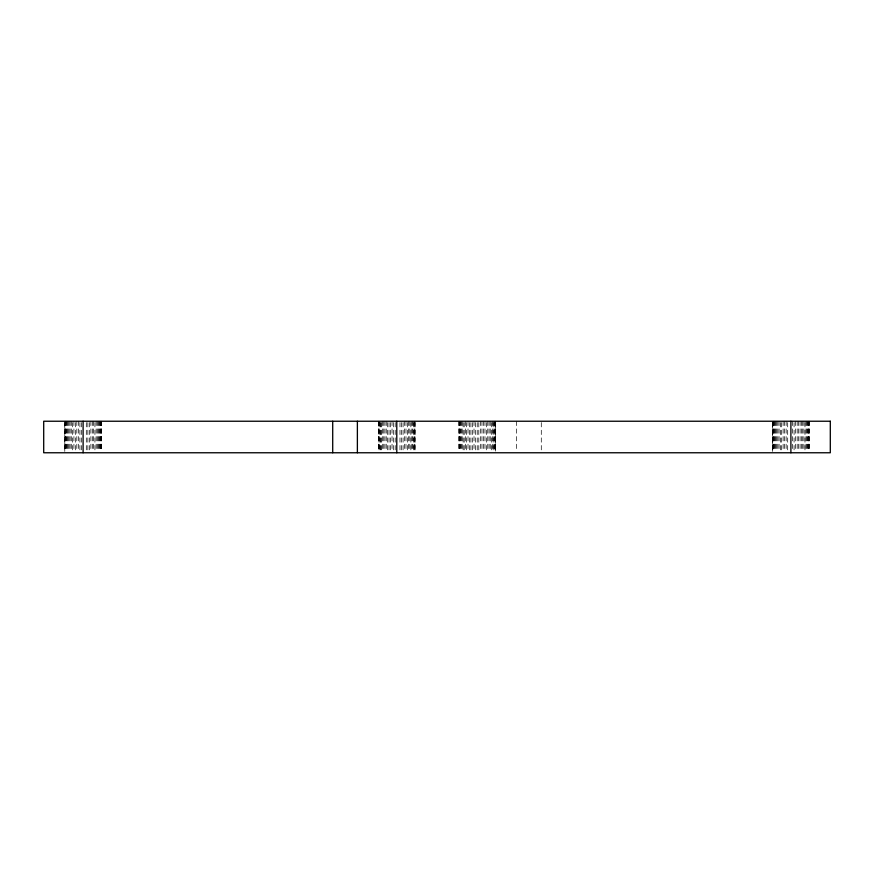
<?xml version="1.0" encoding="UTF-8"?>
<svg xmlns="http://www.w3.org/2000/svg" width="874" height="874" viewBox="0 0 874 874"><rect width="100%" height="100%" fill="white"/><g stroke="black" fill="none" stroke-linecap="round" stroke-linejoin="round"><path stroke-width="0.66" stroke-dasharray="4.37 3.28" d="M809.28 421.235L809.28 451.454M809.007 421.235L809.007 451.454M808.658 421.235L808.658 451.454M808.177 421.235L808.177 451.454M807.554 421.235L807.554 451.454M806.822 421.235L806.822 451.454M805.959 421.235L805.959 451.454M804.976 422.546L804.976 451.454M803.894 421.235L803.894 451.454M802.714 421.235L802.714 451.454M801.436 421.235L801.436 451.454M800.081 421.235L800.081 451.454M798.661 421.235L798.661 451.454M797.175 421.235L797.175 451.454M795.646 421.235L795.646 451.454M794.084 422.546L794.084 451.454M792.489 421.235L792.489 451.454M787.692 422.546L787.692 451.454M786.13 421.235L786.13 451.454M784.601 421.235L784.601 451.454M783.115 421.235L783.115 451.454M781.695 422.546L781.695 451.454M780.34 422.546L780.34 451.454M779.073 421.235L779.073 451.454M777.882 421.235L777.882 451.454M776.8 421.235L776.8 451.454M775.828 421.235L775.828 451.454M774.965 421.235L774.965 451.454M774.222 421.235L774.222 451.454M773.61 421.235L773.61 451.454M773.129 421.235L773.129 451.454M772.78 422.546L772.78 451.454M541.29 422.546L541.29 451.454M516.621 421.235L516.621 451.454M495.602 421.235L495.602 451.454L495.536 422.546M495.329 421.235L495.329 451.454M494.979 422.546L494.979 451.454M494.498 421.235L494.498 451.454M493.876 421.235L493.876 451.454M493.144 422.546L493.144 451.454M492.281 421.235L492.281 451.454M491.297 422.546L491.297 451.454M490.216 421.235L490.216 451.454M489.036 421.235L489.036 451.454M487.758 421.235L487.758 451.454M486.403 422.546L486.403 451.454M484.983 421.235L484.983 451.454M483.508 421.235L483.508 451.454M481.967 421.235L481.967 451.454M480.405 421.235L480.405 451.454M478.81 422.546L478.81 451.454M477.215 422.546L477.215 451.454M475.609 422.546L475.609 451.454M474.014 421.235L474.014 451.454M472.452 422.546L472.452 451.454M470.922 422.546L470.922 451.454M469.436 422.546L469.436 451.454M468.016 421.235L468.016 451.454M466.661 422.546L466.661 451.454M465.394 421.235L465.394 451.454M464.203 422.546L464.203 451.454M463.122 422.546L463.122 451.454M462.149 421.235L462.149 451.454M461.286 421.235L461.286 451.454M460.543 421.235L460.543 451.454M459.932 421.235L459.932 451.454M459.451 421.235L459.451 451.454M459.101 421.235L459.101 451.454M458.817 421.235L458.894 451.454M415.183 422.546L415.106 451.454M414.899 421.235L414.899 451.454M414.549 422.546L414.549 451.454M414.068 421.235L414.068 451.454M413.457 422.546L413.457 451.454M412.714 421.235L412.714 451.454M411.851 421.235L411.851 451.454M410.878 422.546L410.878 451.454M409.797 421.235L409.797 451.454M408.606 421.235L408.606 451.454M407.339 422.546L407.339 451.454M405.984 421.235L405.984 451.454M404.564 421.235L404.564 451.454M403.078 422.546L403.078 451.454M401.548 422.546L401.548 451.454M399.986 422.546L399.986 451.454M395.19 422.546L395.19 451.454M393.595 422.546L393.595 451.454M392.033 421.235L392.033 451.454M390.492 422.546L390.492 451.454M389.017 422.546L389.017 451.454M387.597 422.546L387.597 451.454M386.242 421.235L386.242 451.454M384.964 421.235L384.964 451.454M383.784 421.235L383.784 451.454M382.703 421.235L382.703 451.454M381.719 422.546L381.719 451.454M380.856 422.546L380.856 451.454M380.124 422.546L380.124 451.454M379.502 421.235L379.502 451.454M379.021 422.546L379.021 451.454M378.671 421.235L378.671 451.454M378.464 421.235L378.398 451.454M101.504 421.235L101.504 451.454M101.22 421.235L101.22 451.454M100.871 421.235L100.871 451.454M100.39 421.235L100.39 451.454M99.778 421.235L99.778 451.454M99.035 421.235L99.035 451.454M98.172 421.235L98.172 451.454M97.2 421.235L97.2 451.454M96.118 421.235L96.118 451.454M94.927 422.546L94.927 451.454M93.66 421.235L93.66 451.454M92.305 421.235L92.305 451.454M90.885 421.235L90.885 451.454M89.399 422.546L89.399 451.454M87.87 422.546L87.87 451.454M86.308 422.546L86.308 451.454M81.511 422.546L81.511 451.454M79.916 422.546L79.916 451.454M78.354 421.235L78.354 451.454M76.825 421.235L76.825 451.454M75.339 422.546L75.339 451.454M73.919 421.235L73.919 451.454M72.564 422.546L72.564 451.454M71.286 421.235L71.286 451.454M70.106 421.235L70.106 451.454M69.024 421.235L69.024 451.454M68.041 421.235L68.041 451.454M67.178 421.235L67.178 451.454M66.446 421.235L66.446 451.454M65.823 421.235L65.823 451.454M65.342 421.235L65.342 451.454M64.993 421.235L64.993 451.454M772.572 451.454L772.572 421.235L772.496 451.454M64.785 451.454L64.785 421.235L64.72 451.454"/><path stroke-width="1.31" d="M790.894 421.235L790.894 452.765M396.785 421.235L396.785 452.765M357.379 421.235L357.379 452.765M332.71 421.235L332.71 452.765M83.106 421.235L83.106 452.765M830.3 421.235L43.7 421.235L43.7 452.765L830.3 452.765L830.3 421.235"/></g></svg>
